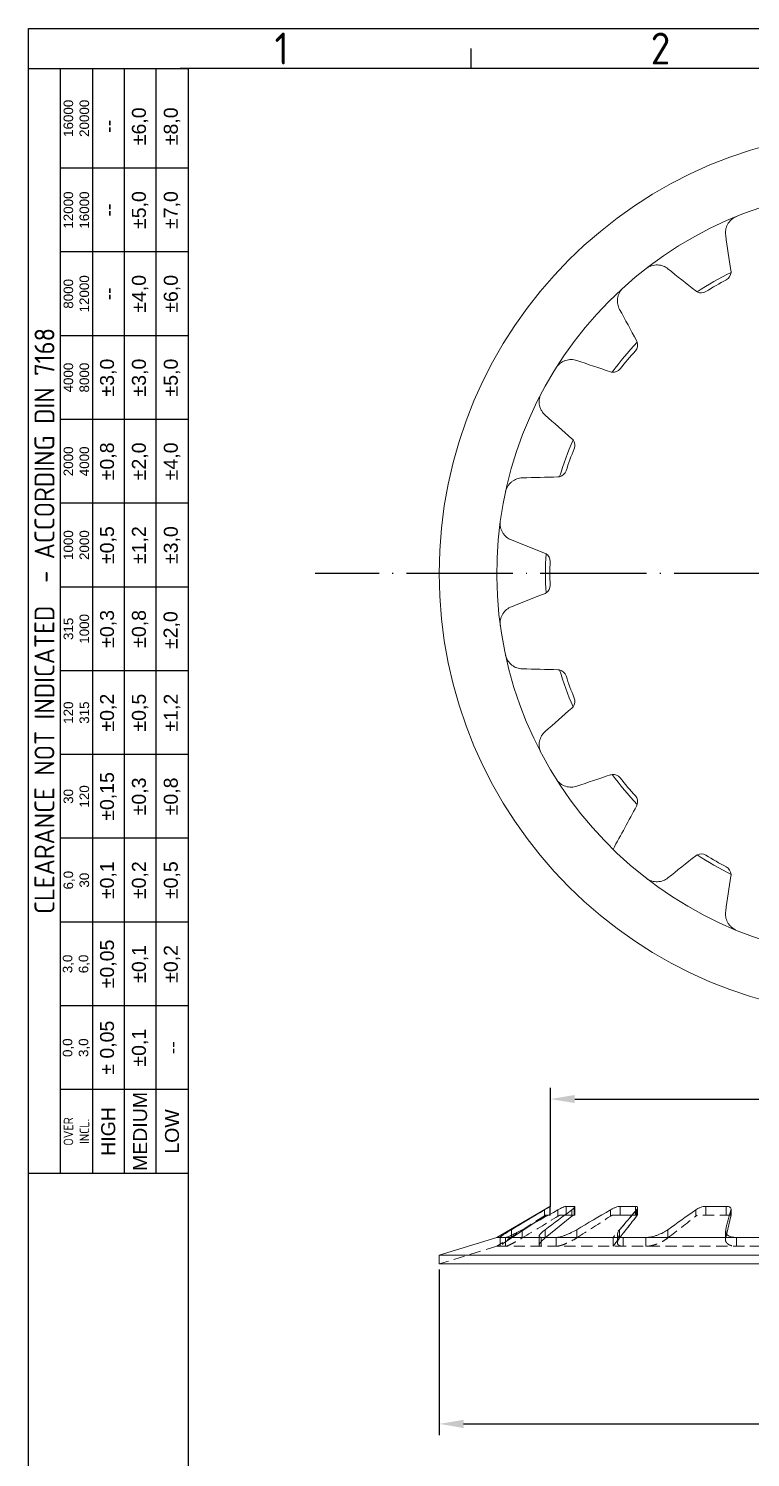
# Model space of a CAD drawing. Header units: millimetres. Extents: x 4510 to 4691, y 1198 to 1451.
# Drawn here: x 4510.4 to 4591.9, y 1289.6 to 1450.8 of the extents above; entities that cross this region are included whole.
import ezdxf
from ezdxf.enums import TextEntityAlignment as Align

# ---------------------------------------------------------------- set-up
doc = ezdxf.new("R2010")
doc.units = ezdxf.units.MM
doc.linetypes.add('ACAD_ISO04W100', pattern=[30, 24, -3, 0, -3])
doc.linetypes.add('HIDDEN', pattern=[1.905, 1.27, -0.635])
doc.layers.add('AM_4', color=1, linetype='ACAD_ISO04W100', lineweight=25)
doc.layers.add('AM_5', color=3, linetype='Continuous', lineweight=25)
doc.styles.add('ACISOTS', font='isocp.shx', dxfattribs={"height": 1})
doc.styles.get("Standard").update_dxf_attribs({"font": 'arial.ttf'})
doc.dimstyles.new('ISO-25', dxfattribs={"dimtxt": 3.5, "dimasz": 2.75, "dimexe": 1.25, "dimexo": 0.625, "dimtad": 1, "dimtxsty": 'Standard', "dimcen": 2.5, "dimadec": 0, "dimazin": 0, "dimtfac": 1, "dimtmove": 0, "dimatfit": 3, "dimfxl": 1, "dimarcsym": 0})

# ---------------------------------------------------------------- blocks, each defined once
blk = doc.blocks.new('*D34')
at = {"layer": 'AM_5', "color": 0, "lineweight": -2, "ltscale": 0.25, "transparency": 16777216}
for p, q in [((4556.78, 1310.8), (4556.78, 1292.13)), ((4656.78, 1310.8), (4656.78, 1292.13)), ((4559.53, 1293.38), (4654.03, 1293.38))]:
    blk.add_line(p, q, dxfattribs=at)
at = {"layer": 'AM_5', "color": 0, "ltscale": 0.25, "transparency": 16777216}
for points in [[(4559.53, 1293.84), (4559.53, 1292.92), (4556.78, 1293.38)], [(4654.03, 1293.84), (4654.03, 1292.92), (4656.78, 1293.38)]]:
    blk.add_solid(points, dxfattribs=at)
at = {"layer": 'Defpoints', "color": 0, "ltscale": 0.25, "transparency": 16777216}
for p in [(4556.78, 1311.42), (4656.78, 1311.42), (4656.78, 1293.38)]:
    blk.add_point(p, dxfattribs=at)
at = {"layer": 'AM_5', "color": 0, "ltscale": 0.25, "transparency": 16777216, "insert": (4606.78, 1295.89), "char_height": 3.5, "attachment_point": 5}
blk.add_mtext('%%c100.5', dxfattribs=at)
blk = doc.blocks.new('*D35')
at = {"layer": 'AM_5', "color": 0, "lineweight": -2, "ltscale": 0.25, "transparency": 16777216}
for p, q in [((4569.33, 1317.92), (4569.33, 1331.28)), ((4572.08, 1330.03), (4641.53, 1330.03)), ((4644.28, 1317.92), (4644.28, 1331.28))]:
    blk.add_line(p, q, dxfattribs=at)
at = {"layer": 'AM_5', "color": 0, "ltscale": 0.25, "transparency": 16777216}
for points in [[(4572.08, 1330.49), (4572.08, 1329.58), (4569.33, 1330.03)], [(4641.53, 1330.49), (4641.53, 1329.58), (4644.28, 1330.03)]]:
    blk.add_solid(points, dxfattribs=at)
at = {"layer": 'Defpoints', "color": 0, "ltscale": 0.25, "transparency": 16777216}
for p in [(4644.28, 1330.03), (4569.33, 1317.3), (4644.28, 1317.3)]:
    blk.add_point(p, dxfattribs=at)
at = {"layer": 'AM_5', "color": 0, "ltscale": 0.25, "transparency": 16777216, "insert": (4606.8, 1332.54), "char_height": 3.5, "attachment_point": 5}
blk.add_mtext('%%c75', dxfattribs=at)

msp = doc.modelspace()

# ---------------------------------------------------------------- linework, layer by layer
at = {"color": 135, "lineweight": 25}
for p, q in [((4510.431, 1197.901), (4510.431, 1450.801)), ((4510.431, 1450.801), (4691.331, 1450.801)), ((4560.381, 1446.301), (4560.381, 1448.551)), ((4514.031, 1321.651), (4514.031, 1446.301)), ((4517.631, 1446.301), (4517.631, 1321.651)), ((4521.231, 1446.301), (4521.231, 1321.651)), ((4524.831, 1321.651), (4524.831, 1446.301)), ((4528.431, 1435.051), (4514.031, 1435.051)), ((4528.431, 1425.601), (4514.031, 1425.601)), ((4528.431, 1416.151), (4514.031, 1416.151)), ((4528.431, 1406.701), (4514.031, 1406.701)), ((4528.431, 1397.251), (4514.031, 1397.251)), ((4528.431, 1387.801), (4514.031, 1387.801)), ((4528.431, 1378.351), (4514.031, 1378.351)), ((4528.431, 1368.901), (4514.031, 1368.901)), ((4528.431, 1359.451), (4514.031, 1359.451)), ((4528.431, 1350.001), (4514.031, 1350.001)), ((4528.431, 1340.551), (4514.031, 1340.551)), ((4528.431, 1331.101), (4514.031, 1331.101))]:
    msp.add_line(p, q, dxfattribs=at)
for p, q in [((4686.831, 1446.301), (4527.531, 1446.301)), ((4528.431, 1446.301), (4528.431, 1202.401))]:
    msp.add_line(p, q)
at = {"color": 7, "linetype": 'Continuous', "lineweight": 15}
for p, q in [((4569.276, 1317.924), (4563.276, 1314.424)), ((4568.666, 1316.811), (4568.666, 1317.528)), ((4569.299, 1317.924), (4569.276, 1317.924)), ((4569.3, 1316.924), (4569.3, 1317.924)), ((4572.014, 1317.924), (4571.105, 1317.924)), ((4571.749, 1316.811), (4571.749, 1317.528)), ((4572.087, 1316.924), (4572.087, 1317.876)), ((4578.921, 1317.924), (4577.213, 1317.924)), ((4579.057, 1316.811), (4579.057, 1317.528)), ((4579.178, 1316.924), (4579.178, 1317.766)), ((4589.188, 1317.924), (4586.886, 1317.924)), ((4589.708, 1317.528), (4589.708, 1316.811)), ((4589.719, 1316.897), (4589.719, 1317.604)), ((4568.666, 1316.811), (4564.926, 1314.367)), ((4571.749, 1316.811), (4568.739, 1314.367)), ((4569.3, 1316.924), (4568.776, 1316.924)), ((4572.087, 1316.924), (4570.373, 1316.924)), ((4579.178, 1316.924), (4576.297, 1316.924)), ((4589.708, 1316.811), (4589.113, 1314.367)), ((4589.718, 1316.924), (4589.708, 1316.811)), ((4563.276, 1314.424), (4556.776, 1312.424)), ((4650.276, 1314.424), (4563.276, 1314.424)), ((4556.776, 1312.424), (4556.776, 1311.424)), ((4656.776, 1312.424), (4556.776, 1312.424)), ((4656.776, 1311.424), (4556.776, 1311.424))]:
    msp.add_line(p, q, dxfattribs=at)
at = {"color": 7, "linetype": 'HIDDEN', "lineweight": 0}
for p, q in [((4569.276, 1317.924), (4569.276, 1316.924)), ((4569.299, 1316.924), (4569.299, 1317.924)), ((4570.179, 1316.811), (4570.179, 1317.528)), ((4571.105, 1317.924), (4571.105, 1316.924)), ((4572.014, 1316.924), (4572.014, 1317.924)), ((4576.107, 1316.811), (4576.107, 1317.528)), ((4577.213, 1317.924), (4577.213, 1316.924)), ((4578.921, 1316.924), (4578.921, 1317.924)), ((4585.733, 1316.811), (4585.733, 1317.528)), ((4586.886, 1317.924), (4586.886, 1316.924)), ((4589.188, 1316.924), (4589.188, 1317.924)), ((4568.776, 1316.924), (4563.276, 1313.424)), ((4589.718, 1316.924), (4585.897, 1316.924)), ((4563.659, 1314.447), (4563.659, 1313.424)), ((4563.677, 1313.424), (4563.677, 1314.424)), ((4564.259, 1313.424), (4564.259, 1314.424)), ((4566.162, 1314.367), (4566.162, 1315.288)), ((4568.064, 1314.566), (4568.064, 1313.575)), ((4568.294, 1313.424), (4568.294, 1314.424)), ((4569.968, 1313.424), (4569.968, 1314.424)), ((4572.296, 1314.367), (4572.296, 1315.288)), ((4576.403, 1314.424), (4576.403, 1313.424)), ((4576.896, 1314.799), (4576.896, 1313.841)), ((4577.219, 1314.469), (4577.139, 1314.367)), ((4577.553, 1313.424), (4577.553, 1314.424)), ((4580.117, 1313.424), (4580.117, 1314.424)), ((4582.588, 1314.367), (4582.588, 1315.288)), ((4589.091, 1315.134), (4589.091, 1314.192)), ((4590.336, 1313.424), (4590.336, 1314.424)), ((4563.276, 1313.424), (4556.776, 1311.424)), ((4650.276, 1313.424), (4563.276, 1313.424))]:
    msp.add_line(p, q, dxfattribs=at)
at = {"color": 8, "linetype": 'Continuous', "lineweight": 15}
for p, q in [((4564.926, 1314.367), (4564.926, 1315.288)), ((4568.739, 1314.367), (4568.739, 1315.288)), ((4577.139, 1315.288), (4577.139, 1314.367)), ((4589.113, 1314.367), (4589.113, 1315.288))]:
    msp.add_line(p, q, dxfattribs=at)
at = {"color": 135, "lineweight": 25}
msp.add_lwpolyline([(4528.431, 1446.301), (4528.431, 1321.651), (4510.431, 1321.651), (4510.431, 1446.301)], close=True, dxfattribs=at)
at = {"color": 7, "linetype": 'Continuous', "lineweight": 15}
msp.add_circle((4606.776, 1389.341), 50, dxfattribs=at)
for centre, radius, start, end in [((4606.776, 1389.341), 43.5, 287.79436, 272.20564), ((4606.776, 1389.341), 38, 116.67191, 123.32809), ((4606.776, 1389.341), 37.5, 117.96921, 122.03079), ((4588.719, 1423.344), 1, 297.96921, 357.32268), ((4586.356, 1421.979), 1, 242.67732, 302.03079), ((4606.776, 1389.341), 38, 136.67191, 143.32809), ((4578.178, 1415.117), 1, 317.96921, 17.32268), ((4606.776, 1389.341), 37.5, 137.96921, 142.03079), ((4576.424, 1413.027), 1, 262.67732, 322.03079), ((4606.776, 1389.341), 38, 156.67191, 163.32809), ((4571.087, 1403.782), 1, 337.96921, 37.32268), ((4606.776, 1389.341), 37.5, 157.96921, 162.03079), ((4570.153, 1401.218), 1, 282.67732, 342.03079), ((4606.776, 1389.341), 38, 176.67191, 183.32809), ((4568.3, 1390.705), 1, 357.96921, 57.32268), ((4606.776, 1389.341), 37.5, 177.96921, 182.03079), ((4568.3, 1387.976), 1, 302.67732, 2.03079), ((4606.776, 1389.341), 38, 196.67191, 203.32809), ((4570.153, 1377.463), 1, 17.96921, 77.32268), ((4606.776, 1389.341), 37.5, 197.96921, 202.03079), ((4571.087, 1374.899), 1, 322.67732, 22.03079), ((4576.424, 1365.654), 1, 37.96921, 97.32268), ((4606.776, 1389.341), 38, 216.67191, 223.32809), ((4606.776, 1389.341), 37.5, 217.96921, 222.03079), ((4578.178, 1363.564), 1, 342.67732, 42.03079), ((4586.356, 1356.702), 1, 57.96921, 117.32268), ((4606.776, 1389.341), 38, 236.67191, 243.32809), ((4606.776, 1389.341), 37.5, 237.96921, 242.03079), ((4588.719, 1355.337), 1, 2.67732, 62.03079)]:
    msp.add_arc(centre, radius, start, end, dxfattribs=at)
for points, knots in [([(4589.113, 1427.467), (4589.083, 1427.67), (4589.083, 1427.875), (4589.134, 1428.188), (4589.16, 1428.293), (4589.228, 1428.497), (4589.27, 1428.596), (4589.424, 1428.889), (4589.565, 1429.076), (4589.822, 1429.313), (4589.917, 1429.386), (4590.118, 1429.514), (4590.224, 1429.569), (4590.336, 1429.614)], [0, 0, 0, 0, 0.25, 0.25, 0.375, 0.375, 0.5, 0.5, 0.75, 0.75, 0.875, 0.875, 1, 1, 1, 1]), ([(4580.117, 1423.715), (4580.213, 1423.789), (4580.313, 1423.853), (4580.522, 1423.962), (4580.632, 1424.007), (4580.855, 1424.078), (4580.967, 1424.102), (4581.193, 1424.132), (4581.307, 1424.137), (4581.639, 1424.125), (4581.854, 1424.08), (4582.247, 1423.931), (4582.428, 1423.827), (4582.588, 1423.7)], [0, 0, 0, 0, 0.125, 0.125, 0.25, 0.25, 0.375, 0.375, 0.5, 0.5, 0.75, 0.75, 1, 1, 1, 1]), ([(4577.139, 1419.127), (4577.041, 1419.307), (4576.971, 1419.5), (4576.912, 1419.811), (4576.9, 1419.919), (4576.894, 1420.134), (4576.9, 1420.242), (4576.944, 1420.569), (4577.012, 1420.793), (4577.173, 1421.104), (4577.238, 1421.205), (4577.382, 1421.394), (4577.463, 1421.482), (4577.553, 1421.563)], [0, 0, 0, 0, 0.25, 0.25, 0.375, 0.375, 0.5, 0.5, 0.75, 0.75, 0.875, 0.875, 1, 1, 1, 1]), ([(4569.968, 1412.524), (4570.033, 1412.626), (4570.105, 1412.72), (4570.264, 1412.895), (4570.352, 1412.975), (4570.537, 1413.117), (4570.634, 1413.179), (4570.836, 1413.284), (4570.942, 1413.328), (4571.258, 1413.43), (4571.475, 1413.461), (4571.895, 1413.456), (4572.101, 1413.42), (4572.296, 1413.355)], [0, 0, 0, 0, 0.125, 0.125, 0.25, 0.25, 0.375, 0.375, 0.5, 0.5, 0.75, 0.75, 1, 1, 1, 1]), ([(4568.739, 1407.194), (4568.585, 1407.33), (4568.453, 1407.487), (4568.291, 1407.759), (4568.243, 1407.856), (4568.164, 1408.056), (4568.132, 1408.16), (4568.062, 1408.483), (4568.05, 1408.716), (4568.095, 1409.064), (4568.121, 1409.181), (4568.192, 1409.408), (4568.238, 1409.518), (4568.294, 1409.625)], [0, 0, 0, 0, 0.25, 0.25, 0.375, 0.375, 0.5, 0.5, 0.75, 0.75, 0.875, 0.875, 1, 1, 1, 1]), ([(4564.259, 1398.537), (4564.284, 1398.655), (4564.32, 1398.768), (4564.41, 1398.986), (4564.465, 1399.092), (4564.591, 1399.289), (4564.661, 1399.38), (4564.815, 1399.548), (4564.899, 1399.625), (4565.161, 1399.829), (4565.355, 1399.933), (4565.751, 1400.072), (4565.957, 1400.109), (4566.162, 1400.114)], [0, 0, 0, 0, 0.125, 0.125, 0.25, 0.25, 0.375, 0.375, 0.5, 0.5, 0.75, 0.75, 1, 1, 1, 1]), ([(4564.926, 1393.108), (4564.735, 1393.183), (4564.558, 1393.286), (4564.312, 1393.486), (4564.234, 1393.561), (4564.092, 1393.722), (4564.026, 1393.808), (4563.85, 1394.088), (4563.759, 1394.303), (4563.682, 1394.645), (4563.666, 1394.764), (4563.656, 1395.001), (4563.661, 1395.12), (4563.677, 1395.24)], [0, 0, 0, 0, 0.25, 0.25, 0.375, 0.375, 0.5, 0.5, 0.75, 0.75, 0.875, 0.875, 1, 1, 1, 1]), ([(4563.677, 1383.441), (4563.661, 1383.56), (4563.656, 1383.679), (4563.666, 1383.915), (4563.681, 1384.033), (4563.732, 1384.261), (4563.767, 1384.371), (4563.854, 1384.581), (4563.906, 1384.682), (4564.083, 1384.964), (4564.23, 1385.127), (4564.555, 1385.393), (4564.736, 1385.498), (4564.926, 1385.573)], [0, 0, 0, 0, 0.125, 0.125, 0.25, 0.25, 0.375, 0.375, 0.5, 0.5, 0.75, 0.75, 1, 1, 1, 1]), ([(4566.162, 1378.567), (4565.957, 1378.573), (4565.754, 1378.609), (4565.455, 1378.713), (4565.356, 1378.756), (4565.167, 1378.859), (4565.076, 1378.918), (4564.815, 1379.12), (4564.656, 1379.291), (4564.467, 1379.586), (4564.411, 1379.692), (4564.32, 1379.912), (4564.284, 1380.026), (4564.259, 1380.144)], [0, 0, 0, 0, 0.25, 0.25, 0.375, 0.375, 0.5, 0.5, 0.75, 0.75, 0.875, 0.875, 1, 1, 1, 1]), ([(4568.294, 1369.057), (4568.238, 1369.163), (4568.193, 1369.273), (4568.121, 1369.498), (4568.096, 1369.614), (4568.065, 1369.846), (4568.06, 1369.961), (4568.07, 1370.188), (4568.085, 1370.301), (4568.155, 1370.626), (4568.237, 1370.83), (4568.451, 1371.191), (4568.585, 1371.352), (4568.739, 1371.487)], [0, 0, 0, 0, 0.125, 0.125, 0.25, 0.25, 0.375, 0.375, 0.5, 0.5, 0.75, 0.75, 1, 1, 1, 1]), ([(4572.296, 1365.326), (4572.101, 1365.261), (4571.899, 1365.226), (4571.582, 1365.222), (4571.474, 1365.229), (4571.261, 1365.26), (4571.156, 1365.284), (4570.841, 1365.385), (4570.633, 1365.491), (4570.355, 1365.704), (4570.266, 1365.785), (4570.105, 1365.96), (4570.033, 1366.055), (4569.968, 1366.157)], [0, 0, 0, 0, 0.25, 0.25, 0.375, 0.375, 0.5, 0.5, 0.75, 0.75, 0.875, 0.875, 1, 1, 1, 1]), ([(4582.588, 1354.982), (4582.428, 1354.854), (4582.25, 1354.751), (4581.954, 1354.639), (4581.85, 1354.609), (4581.639, 1354.566), (4581.532, 1354.552), (4581.201, 1354.54), (4580.969, 1354.568), (4580.635, 1354.672), (4580.524, 1354.718), (4580.313, 1354.828), (4580.213, 1354.892), (4580.117, 1354.966)], [0, 0, 0, 0, 0.25, 0.25, 0.375, 0.375, 0.5, 0.5, 0.75, 0.75, 0.875, 0.875, 1, 1, 1, 1]), ([(4590.336, 1349.067), (4590.224, 1349.112), (4590.119, 1349.167), (4589.92, 1349.293), (4589.825, 1349.366), (4589.653, 1349.524), (4589.575, 1349.609), (4589.436, 1349.79), (4589.375, 1349.886), (4589.22, 1350.179), (4589.152, 1350.388), (4589.084, 1350.803), (4589.083, 1351.012), (4589.113, 1351.214)], [0, 0, 0, 0, 0.125, 0.125, 0.25, 0.25, 0.375, 0.375, 0.5, 0.5, 0.75, 0.75, 1, 1, 1, 1]), ([(4568.666, 1317.528), (4568.755, 1317.582), (4568.839, 1317.632), (4568.994, 1317.726), (4569.064, 1317.769), (4569.18, 1317.842), (4569.227, 1317.872), (4569.288, 1317.913), (4569.303, 1317.924), (4569.299, 1317.924)], [0, 0, 0, 0, 0.25, 0.25, 0.5, 0.5, 0.75, 0.75, 1, 1, 1, 1]), ([(4571.105, 1317.924), (4571.037, 1317.924), (4570.9, 1317.879), (4570.648, 1317.769), (4570.557, 1317.726), (4570.37, 1317.632), (4570.275, 1317.582), (4570.179, 1317.528)], [0, 0, 0, 0, 0.5, 0.5, 0.75, 0.75, 1, 1, 1, 1]), ([(4571.749, 1317.528), (4571.821, 1317.582), (4571.884, 1317.632), (4571.987, 1317.726), (4572.028, 1317.769), (4572.08, 1317.842), (4572.091, 1317.872), (4572.079, 1317.913), (4572.055, 1317.924), (4572.014, 1317.924)], [0, 0, 0, 0, 0.25, 0.25, 0.5, 0.5, 0.75, 0.75, 1, 1, 1, 1]), ([(4577.213, 1317.924), (4577.077, 1317.924), (4576.888, 1317.879), (4576.59, 1317.769), (4576.489, 1317.726), (4576.292, 1317.632), (4576.198, 1317.582), (4576.107, 1317.528)], [0, 0, 0, 0, 0.5, 0.5, 0.75, 0.75, 1, 1, 1, 1]), ([(4579.057, 1317.528), (4579.103, 1317.582), (4579.136, 1317.632), (4579.177, 1317.726), (4579.183, 1317.769), (4579.165, 1317.842), (4579.139, 1317.872), (4579.054, 1317.913), (4578.995, 1317.924), (4578.921, 1317.924)], [0, 0, 0, 0, 0.25, 0.25, 0.5, 0.5, 0.75, 0.75, 1, 1, 1, 1]), ([(4586.886, 1317.924), (4586.7, 1317.924), (4586.48, 1317.879), (4586.172, 1317.769), (4586.074, 1317.726), (4585.891, 1317.632), (4585.809, 1317.582), (4585.733, 1317.528)], [0, 0, 0, 0, 0.5, 0.5, 0.75, 0.75, 1, 1, 1, 1]), ([(4589.708, 1317.528), (4589.722, 1317.582), (4589.723, 1317.632), (4589.695, 1317.726), (4589.667, 1317.769), (4589.58, 1317.842), (4589.519, 1317.872), (4589.374, 1317.913), (4589.286, 1317.924), (4589.188, 1317.924)], [0, 0, 0, 0, 0.25, 0.25, 0.5, 0.5, 0.75, 0.75, 1, 1, 1, 1]), ([(4579.057, 1316.811), (4578.737, 1316.404), (4578.124, 1315.626), (4577.511, 1314.843), (4577.219, 1314.469)], [0, 0, 0, 0, 0.5217424, 1, 1, 1, 1]), ([(4563.677, 1314.424), (4563.661, 1314.424), (4563.656, 1314.43), (4563.665, 1314.453), (4563.68, 1314.47), (4563.73, 1314.515), (4563.764, 1314.542), (4563.85, 1314.605), (4563.902, 1314.642), (4564.078, 1314.761), (4564.224, 1314.856), (4564.551, 1315.061), (4564.733, 1315.172), (4564.926, 1315.288)], [0, 0, 0, 0, 0.125, 0.125, 0.25, 0.25, 0.375, 0.375, 0.5, 0.5, 0.75, 0.75, 1, 1, 1, 1]), ([(4566.162, 1315.288), (4565.954, 1315.172), (4565.75, 1315.062), (4565.448, 1314.908), (4565.349, 1314.858), (4565.16, 1314.766), (4565.069, 1314.723), (4564.894, 1314.643), (4564.811, 1314.606), (4564.657, 1314.543), (4564.588, 1314.515), (4564.464, 1314.471), (4564.41, 1314.453), (4564.319, 1314.43), (4564.284, 1314.424), (4564.259, 1314.424)], [0, 0, 0, 0, 0.25, 0.25, 0.375, 0.375, 0.5, 0.5, 0.625, 0.625, 0.75, 0.75, 0.875, 0.875, 1, 1, 1, 1]), ([(4568.294, 1314.424), (4568.239, 1314.424), (4568.194, 1314.43), (4568.123, 1314.453), (4568.097, 1314.47), (4568.066, 1314.515), (4568.061, 1314.542), (4568.069, 1314.605), (4568.084, 1314.642), (4568.152, 1314.761), (4568.233, 1314.856), (4568.449, 1315.061), (4568.583, 1315.172), (4568.739, 1315.288)], [0, 0, 0, 0, 0.125, 0.125, 0.25, 0.25, 0.375, 0.375, 0.5, 0.5, 0.75, 0.75, 1, 1, 1, 1]), ([(4572.296, 1315.288), (4572.099, 1315.172), (4571.894, 1315.062), (4571.575, 1314.908), (4571.466, 1314.858), (4571.253, 1314.766), (4571.147, 1314.723), (4570.937, 1314.643), (4570.831, 1314.606), (4570.63, 1314.543), (4570.534, 1314.515), (4570.351, 1314.471), (4570.263, 1314.453), (4570.104, 1314.43), (4570.032, 1314.424), (4569.968, 1314.424)], [0, 0, 0, 0, 0.25, 0.25, 0.375, 0.375, 0.5, 0.5, 0.625, 0.625, 0.75, 0.75, 0.875, 0.875, 1, 1, 1, 1]), ([(4577.553, 1314.424), (4577.464, 1314.424), (4577.385, 1314.43), (4577.242, 1314.453), (4577.178, 1314.47), (4577.07, 1314.515), (4577.027, 1314.542), (4576.957, 1314.605), (4576.932, 1314.642), (4576.885, 1314.761), (4576.891, 1314.856), (4576.969, 1315.061), (4577.04, 1315.172), (4577.139, 1315.288)], [0, 0, 0, 0, 0.125, 0.125, 0.25, 0.25, 0.375, 0.375, 0.5, 0.5, 0.75, 0.75, 1, 1, 1, 1]), ([(4582.588, 1315.288), (4582.426, 1315.172), (4582.246, 1315.062), (4581.947, 1314.908), (4581.842, 1314.858), (4581.63, 1314.766), (4581.522, 1314.723), (4581.301, 1314.643), (4581.187, 1314.606), (4580.962, 1314.543), (4580.851, 1314.515), (4580.631, 1314.471), (4580.521, 1314.453), (4580.312, 1314.43), (4580.212, 1314.424), (4580.117, 1314.424)], [0, 0, 0, 0, 0.25, 0.25, 0.375, 0.375, 0.5, 0.5, 0.625, 0.625, 0.75, 0.75, 0.875, 0.875, 1, 1, 1, 1]), ([(4590.336, 1314.424), (4590.225, 1314.424), (4590.121, 1314.43), (4589.923, 1314.453), (4589.829, 1314.47), (4589.658, 1314.515), (4589.581, 1314.542), (4589.441, 1314.605), (4589.38, 1314.642), (4589.223, 1314.761), (4589.153, 1314.856), (4589.084, 1315.061), (4589.083, 1315.172), (4589.113, 1315.288)], [0, 0, 0, 0, 0.125, 0.125, 0.25, 0.25, 0.375, 0.375, 0.5, 0.5, 0.75, 0.75, 1, 1, 1, 1])]:
    msp.add_open_spline(points, degree=3, knots=knots, dxfattribs=at)
for points in [[(4589.708, 1423.492), (4589.51, 1424.818), (4589.311, 1426.143), (4589.113, 1427.467)], [(4582.588, 1423.7), (4583.636, 1422.866), (4584.684, 1422.032), (4585.733, 1421.197)], [(4589.718, 1423.297), (4589.721, 1423.363), (4589.718, 1423.428), (4589.708, 1423.492)], [(4585.733, 1421.197), (4585.784, 1421.157), (4585.838, 1421.121), (4585.897, 1421.091)], [(4579.057, 1415.595), (4578.417, 1416.774), (4577.777, 1417.951), (4577.139, 1419.127)], [(4579.133, 1415.415), (4579.113, 1415.478), (4579.088, 1415.538), (4579.057, 1415.595)], [(4572.296, 1413.355), (4573.565, 1412.93), (4574.835, 1412.505), (4576.107, 1412.079)], [(4576.107, 1412.079), (4576.168, 1412.058), (4576.231, 1412.044), (4576.297, 1412.035)], [(4571.749, 1404.531), (4570.744, 1405.42), (4569.741, 1406.307), (4568.739, 1407.194)], [(4571.882, 1404.388), (4571.842, 1404.441), (4571.798, 1404.488), (4571.749, 1404.531)], [(4566.162, 1400.114), (4567.499, 1400.149), (4568.838, 1400.184), (4570.179, 1400.218)], [(4570.179, 1400.218), (4570.244, 1400.22), (4570.309, 1400.228), (4570.373, 1400.242)], [(4568.666, 1391.635), (4567.418, 1392.127), (4566.171, 1392.618), (4564.926, 1393.108)], [(4568.84, 1391.547), (4568.784, 1391.582), (4568.726, 1391.612), (4568.666, 1391.635)], [(4564.926, 1385.573), (4566.171, 1386.064), (4567.418, 1386.554), (4568.666, 1387.046)], [(4568.666, 1387.046), (4568.726, 1387.069), (4568.784, 1387.099), (4568.84, 1387.135)], [(4570.179, 1378.463), (4568.838, 1378.498), (4567.499, 1378.532), (4566.162, 1378.567)], [(4570.373, 1378.439), (4570.309, 1378.453), (4570.244, 1378.461), (4570.179, 1378.463)], [(4568.739, 1371.487), (4569.741, 1372.374), (4570.744, 1373.261), (4571.749, 1374.15)], [(4571.749, 1374.15), (4571.798, 1374.193), (4571.842, 1374.24), (4571.882, 1374.293)], [(4576.107, 1366.602), (4574.835, 1366.176), (4573.565, 1365.751), (4572.296, 1365.326)], [(4576.297, 1366.646), (4576.231, 1366.637), (4576.168, 1366.623), (4576.107, 1366.602)], [(4576.403, 1358.2), (4577.286, 1359.826), (4578.171, 1361.455), (4579.057, 1363.086)], [(4579.057, 1363.086), (4579.088, 1363.143), (4579.113, 1363.203), (4579.133, 1363.266)], [(4585.733, 1357.484), (4584.684, 1356.649), (4583.636, 1355.815), (4582.588, 1354.982)], [(4585.897, 1357.59), (4585.838, 1357.56), (4585.784, 1357.524), (4585.733, 1357.484)], [(4589.113, 1351.214), (4589.311, 1352.538), (4589.51, 1353.863), (4589.708, 1355.189)], [(4589.708, 1355.189), (4589.718, 1355.253), (4589.721, 1355.318), (4589.718, 1355.384)], [(4564.926, 1315.288), (4566.172, 1316.037), (4567.418, 1316.784), (4568.666, 1317.528)], [(4570.179, 1317.528), (4568.839, 1316.784), (4567.5, 1316.037), (4566.162, 1315.288)], [(4568.739, 1315.288), (4569.741, 1316.037), (4570.745, 1316.784), (4571.749, 1317.528)], [(4576.107, 1317.528), (4574.835, 1316.784), (4573.565, 1316.037), (4572.296, 1315.288)], [(4577.139, 1315.288), (4577.777, 1316.037), (4578.417, 1316.784), (4579.057, 1317.528)], [(4585.733, 1317.528), (4584.684, 1316.784), (4583.636, 1316.037), (4582.588, 1315.288)], [(4589.113, 1315.288), (4589.311, 1316.037), (4589.51, 1316.784), (4589.708, 1317.528)], [(4568.84, 1316.924), (4568.784, 1316.888), (4568.726, 1316.85), (4568.666, 1316.811)], [(4571.882, 1316.924), (4571.842, 1316.888), (4571.798, 1316.85), (4571.749, 1316.811)], [(4579.133, 1316.924), (4579.113, 1316.888), (4579.088, 1316.85), (4579.057, 1316.811)]]:
    msp.add_open_spline(points, degree=3, dxfattribs=at)
at = {"color": 7, "linetype": 'HIDDEN', "lineweight": 0}
for points in [[(4579.057, 1317.528), (4578.171, 1316.499), (4577.286, 1315.463), (4576.403, 1314.424)], [(4566.162, 1314.367), (4567.499, 1315.184), (4568.838, 1315.999), (4570.179, 1316.811)], [(4570.179, 1316.811), (4570.244, 1316.85), (4570.309, 1316.888), (4570.373, 1316.924)], [(4572.296, 1314.367), (4573.565, 1315.184), (4574.835, 1315.999), (4576.107, 1316.811)], [(4576.107, 1316.811), (4576.168, 1316.85), (4576.231, 1316.888), (4576.297, 1316.924)], [(4576.403, 1313.424), (4577.286, 1314.558), (4578.171, 1315.687), (4579.057, 1316.811)], [(4582.588, 1314.367), (4583.636, 1315.184), (4584.684, 1315.999), (4585.733, 1316.811)], [(4585.733, 1316.811), (4585.784, 1316.85), (4585.838, 1316.888), (4585.897, 1316.924)]]:
    msp.add_open_spline(points, degree=3, dxfattribs=at)
for points, knots in [([(4564.926, 1314.367), (4564.735, 1314.242), (4564.558, 1314.123), (4564.312, 1313.955), (4564.234, 1313.901), (4564.092, 1313.801), (4564.026, 1313.754), (4563.85, 1313.623), (4563.759, 1313.55), (4563.682, 1313.476), (4563.666, 1313.456), (4563.656, 1313.431), (4563.661, 1313.424), (4563.677, 1313.424)], [0, 0, 0, 0, 0.25, 0.25, 0.375, 0.375, 0.5, 0.5, 0.75, 0.75, 0.875, 0.875, 1, 1, 1, 1]), ([(4564.259, 1313.424), (4564.284, 1313.424), (4564.32, 1313.431), (4564.41, 1313.456), (4564.465, 1313.475), (4564.591, 1313.525), (4564.661, 1313.555), (4564.815, 1313.625), (4564.899, 1313.665), (4565.161, 1313.796), (4565.355, 1313.899), (4565.751, 1314.121), (4565.957, 1314.242), (4566.162, 1314.367)], [0, 0, 0, 0, 0.125, 0.125, 0.25, 0.25, 0.375, 0.375, 0.5, 0.5, 0.75, 0.75, 1, 1, 1, 1]), ([(4568.739, 1314.367), (4568.585, 1314.242), (4568.453, 1314.123), (4568.291, 1313.955), (4568.243, 1313.901), (4568.164, 1313.801), (4568.132, 1313.754), (4568.062, 1313.623), (4568.05, 1313.55), (4568.095, 1313.476), (4568.121, 1313.456), (4568.192, 1313.431), (4568.238, 1313.424), (4568.294, 1313.424)], [0, 0, 0, 0, 0.25, 0.25, 0.375, 0.375, 0.5, 0.5, 0.75, 0.75, 0.875, 0.875, 1, 1, 1, 1]), ([(4569.968, 1313.424), (4570.033, 1313.424), (4570.105, 1313.431), (4570.264, 1313.456), (4570.352, 1313.475), (4570.537, 1313.525), (4570.634, 1313.555), (4570.836, 1313.625), (4570.942, 1313.665), (4571.258, 1313.796), (4571.475, 1313.899), (4571.895, 1314.121), (4572.101, 1314.242), (4572.296, 1314.367)], [0, 0, 0, 0, 0.125, 0.125, 0.25, 0.25, 0.375, 0.375, 0.5, 0.5, 0.75, 0.75, 1, 1, 1, 1]), ([(4577.139, 1314.367), (4577.041, 1314.242), (4576.971, 1314.123), (4576.912, 1313.955), (4576.9, 1313.901), (4576.894, 1313.801), (4576.9, 1313.754), (4576.944, 1313.623), (4577.012, 1313.55), (4577.173, 1313.476), (4577.238, 1313.456), (4577.382, 1313.431), (4577.463, 1313.424), (4577.553, 1313.424)], [0, 0, 0, 0, 0.25, 0.25, 0.375, 0.375, 0.5, 0.5, 0.75, 0.75, 0.875, 0.875, 1, 1, 1, 1]), ([(4580.117, 1313.424), (4580.213, 1313.424), (4580.313, 1313.431), (4580.522, 1313.456), (4580.632, 1313.475), (4580.855, 1313.525), (4580.967, 1313.555), (4581.193, 1313.625), (4581.307, 1313.665), (4581.639, 1313.796), (4581.854, 1313.899), (4582.247, 1314.121), (4582.428, 1314.242), (4582.588, 1314.367)], [0, 0, 0, 0, 0.125, 0.125, 0.25, 0.25, 0.375, 0.375, 0.5, 0.5, 0.75, 0.75, 1, 1, 1, 1]), ([(4589.113, 1314.367), (4589.083, 1314.242), (4589.083, 1314.123), (4589.134, 1313.955), (4589.16, 1313.901), (4589.228, 1313.801), (4589.27, 1313.754), (4589.424, 1313.623), (4589.565, 1313.55), (4589.822, 1313.476), (4589.917, 1313.456), (4590.118, 1313.431), (4590.224, 1313.424), (4590.336, 1313.424)], [0, 0, 0, 0, 0.25, 0.25, 0.375, 0.375, 0.5, 0.5, 0.75, 0.75, 0.875, 0.875, 1, 1, 1, 1])]:
    msp.add_open_spline(points, degree=3, knots=knots, dxfattribs=at)
at = {"layer": 'AM_4', "ltscale": 0.5}
msp.add_line((4670.788, 1389.341), (4542.763, 1389.341), dxfattribs=at)

# ---------------------------------------------------------------- texts
at = {"color": 135, "lineweight": 25, "style": 'ACISOTS'}
for s, p in [('1', (4539.006, 1448.551)), ('2', (4581.756, 1448.551))]:
    msp.add_text(s, height=3.6, dxfattribs=at).set_placement(p, align=Align.MIDDLE)
at = {"color": 135, "lineweight": 25, "attachment_point": 5, "rotation": 90}
for s, insert, char_height, width in [('16000\\P20000', (4515.831, 1440.676), 1.08, 11.25), ('±6,0', (4523.031, 1439.776), 1.575, 9.45), ('±8,0', (4526.631, 1439.776), 1.575, 9.45), ('--', (4519.431, 1439.776), 1.575, 9.45), ('12000\\P16000', (4515.831, 1430.326), 1.08, 9.45), ('±5,0', (4523.031, 1430.326), 1.575, 9.45), ('±7,0', (4526.631, 1430.326), 1.575, 9.45), ('--', (4519.431, 1430.326), 1.575, 9.45), ('8000\\P12000', (4515.831, 1420.876), 1.08, 9.45), ('±4,0', (4523.031, 1420.876), 1.575, 9.45), ('±6,0', (4526.631, 1420.876), 1.575, 9.45), ('--', (4519.431, 1420.876), 1.575, 9.45), ('{\\Fisocp.shx|c0;CLEARANCE NOT INDICATED  - ACCORDING DIN 7168}', (4512.231, 1383.976), 2.25, 124.65), ('4000\\P8000', (4515.831, 1411.426), 1.08, 9.45), ('±3,0', (4519.431, 1411.426), 1.575, 9.45), ('±3,0', (4523.031, 1411.426), 1.575, 9.45), ('±5,0', (4526.631, 1411.426), 1.575, 9.45), ('2000\\P4000', (4515.831, 1401.976), 1.08, 9.45), ('±0,8', (4519.431, 1401.976), 1.575, 9.45), ('±2,0', (4523.031, 1401.976), 1.575, 9.45), ('±4,0', (4526.631, 1401.976), 1.575, 9.45), ('±0,5', (4519.431, 1392.526), 1.575, 9.45), ('±1,2', (4523.031, 1392.526), 1.575, 9.45), ('±3,0', (4526.631, 1392.526), 1.575, 9.45), ('1000\\P2000', (4515.831, 1392.526), 1.08, 9.45), ('±0,3', (4519.431, 1383.076), 1.575, 9.45), ('±0,8', (4523.031, 1383.076), 1.575, 9.45), ('±2,0', (4526.601, 1382.935), 1.575, 9.45), ('315\\P1000', (4515.831, 1383.076), 1.08, 9.45), ('±0,2', (4519.431, 1373.626), 1.575, 9.45), ('±0,5', (4523.031, 1373.626), 1.575, 9.45), ('±1,2', (4526.631, 1373.626), 1.575, 9.45), ('120\\P315', (4515.831, 1373.626), 1.08, 9.45), ('30\\P120', (4515.831, 1364.176), 1.08, 9.45), ('±0,15', (4519.431, 1364.176), 1.575, 9.45), ('±0,3', (4523.031, 1364.176), 1.575, 9.45), ('±0,8', (4526.631, 1364.176), 1.575, 9.45), ('6,0\\P30', (4515.831, 1354.726), 1.08, 9.45), ('±0,1', (4519.431, 1354.726), 1.575, 9.45), ('±0,2', (4523.031, 1354.726), 1.575, 9.45), ('±0,5', (4526.631, 1354.726), 1.575, 9.45), ('±0,05', (4519.431, 1345.276), 1.575, 9.45), ('3,0\\P6,0', (4515.831, 1345.276), 1.08, 9.45), ('±0,1', (4523.031, 1345.276), 1.575, 9.45), ('±0,2', (4526.631, 1345.276), 1.575, 9.45), ('± 0,05', (4519.431, 1335.826), 1.575, 9.45), ('0,0\\P3,0', (4515.831, 1335.826), 1.08, 9.45), ('\\pt4.79529;±0,1', (4523.031, 1335.826), 1.575, 9.45), ('--', (4526.631, 1335.826), 1.575, 9.45), ('MEDIUM', (4523.031, 1326.376), 1.575, 9.45), ('HIGH', (4519.431, 1326.376), 1.575, 9.45), ('LOW', (4526.631, 1326.376), 1.575, 9.45), ('{\\Fisocp.shx|c0;OVER\\PINCL.}', (4515.831, 1326.376), 1.08, 9.45)]:
    msp.add_mtext(s, dxfattribs=dict(at, insert=insert, char_height=char_height, width=width))

# ---------------------------------------------------------------- dimensions: what is measured, and where the dimension line sits
at = {"layer": 'AM_5', "ltscale": 0.25}
for base, p1, p2, text, picture, middle in [((4644.276, 1330.034), (4569.334, 1317.299), (4644.276, 1317.299), '%%c75', '*D35', (4606.805, 1332.543)), ((4656.776, 1293.381), (4556.776, 1311.424), (4656.776, 1311.424), '%%c100.5', '*D34', (4606.776, 1295.891))]:
    dim = msp.add_linear_dim(base=base, p1=p1, p2=p2, text=text, dimstyle='ISO-25', dxfattribs=at)
    dim.commit()
    dim.dimension.update_dxf_attribs({"geometry": picture, "text_midpoint": middle})

doc.saveas('drawing.dxf')
